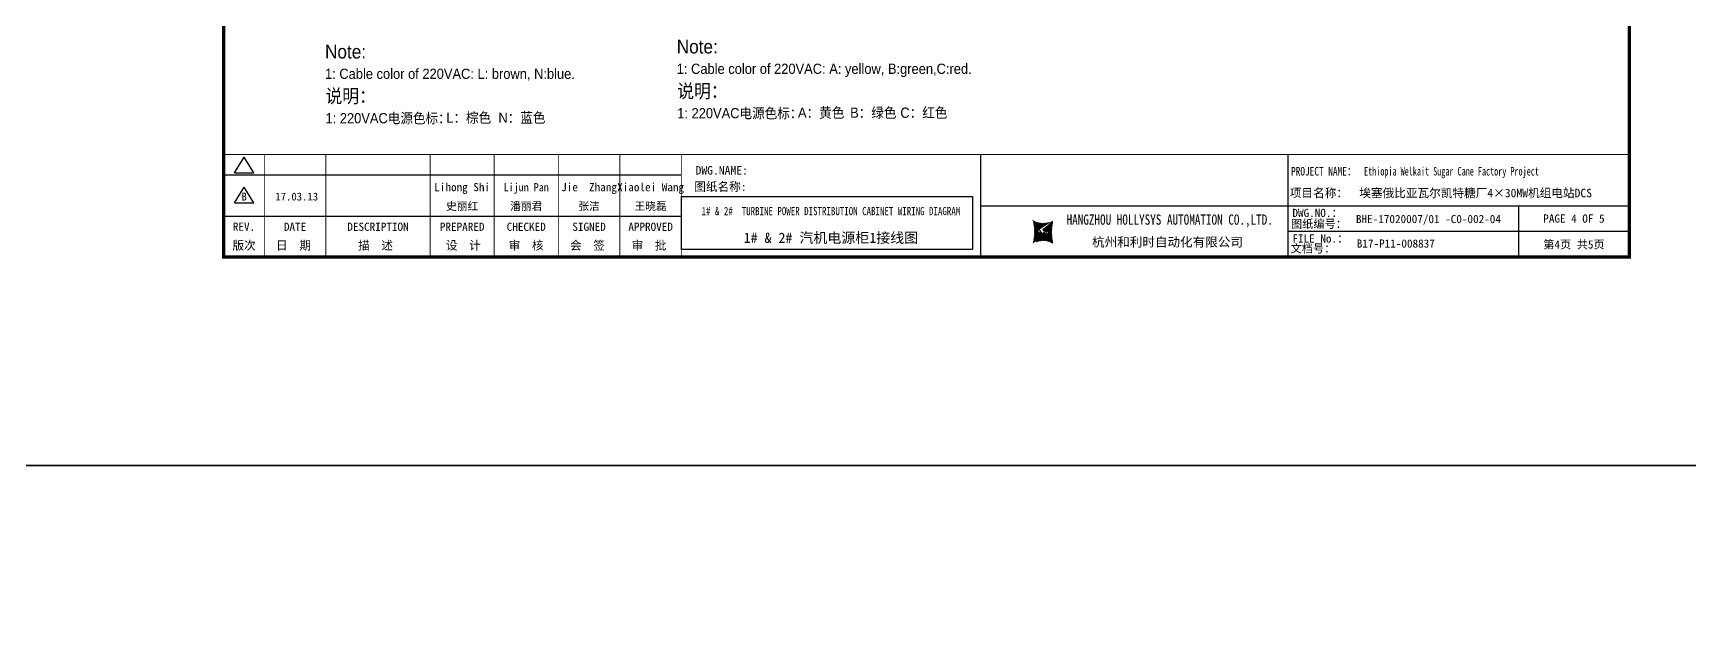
# Model space of a CAD drawing. Extents: x 79822 to 122366, y -56021 to -28815.
# Drawn here: x 105891 to 110739, y -42343 to -40638 of the extents above; entities that cross this region are included whole.
import ezdxf
from ezdxf.enums import TextEntityAlignment as Align
from ezdxf.lldxf.tags import DXFTag

# ---------------------------------------------------------------- set-up
doc = ezdxf.new("R2010")
doc.units = 0
doc.header["$LTSCALE"] = 100
doc.header["$MEASUREMENT"] = 0
doc.layers.add('t', color=1, linetype='Continuous')
doc.layers.add('标准图框及表格', color=7, linetype='Continuous')
doc.styles.add('HZ', font='arial.ttf', dxfattribs={"width": 0.7})
doc.styles.get("Standard").update_dxf_attribs({"font": ''})
doc.styles.get('Standard').set_extended_font_data('SimSun')
tags = doc.linetypes.add('CENTER', pattern=[2, 1.25, -0.25, 0.25, -0.25]).pattern_tags.tags
tags[10:11] = [DXFTag(74, 4), DXFTag(75, 0), DXFTag(340, '0'), DXFTag(46, 1.0), DXFTag(50, 0.0), DXFTag(44, 0.0), DXFTag(45, 0.0)]
tags[8:9] = [DXFTag(74, 4), DXFTag(75, 0), DXFTag(340, '0'), DXFTag(46, 1.0), DXFTag(50, 0.0), DXFTag(44, 0.0), DXFTag(45, 0.0)]
tags[6:7] = [DXFTag(74, 4), DXFTag(75, 0), DXFTag(340, '0'), DXFTag(46, 1.0), DXFTag(50, 0.0), DXFTag(44, 0.0), DXFTag(45, 0.0)]
tags[4:5] = [DXFTag(74, 4), DXFTag(75, 0), DXFTag(340, '0'), DXFTag(46, 1.0), DXFTag(50, 0.0), DXFTag(44, 0.0), DXFTag(45, 0.0)]
pattern_1 = [(45, (0, 0), (-0.736262898216564, 0.7362628982165641), [])]

# ---------------------------------------------------------------- blocks, each defined once
blk = doc.blocks.new('图框')
at = {"layer": '标准图框及表格'}
h = blk.add_hatch(dxfattribs=at)
h.set_pattern_fill('ANSI31', color=5, scale=8.329863809039892, style=0)
h.set_pattern_definition(pattern_1)
edge = h.paths.add_edge_path()
edge.add_arc((2399.257256036391, -2998.153851416566), 55.18534773488954, 238.1092081981581, 291.6531626184834)
edge.add_line((2419.619937407027, -3049.445018414634), (2388.525499730735, -3070.242821799802))
edge.add_arc((2238.907377712399, -3078.328790578547), 135.3602868968974, 346.3915348661821, 374.2500326978034)
edge.add_line((2370.467593623529, -3110.177132109857), (2397.50623789792, -3087.85242802291))
edge.add_line((2391.339199201146, -3080.281448750429), (2396.143986595598, -3080.898839897796))
edge.add_spline(control_points=[(2397.470018868538, -3087.887634953957), (2398.35948137939, -3087.023080631327), (2399.970992452319, -3085.456697735681), (2399.869182150054, -3081.252294174519), (2397.426500162081, -3081.012803431273), (2396.121921064187, -3080.884897048199)], knot_values=[0, 0, 0, 0, 6.844331067525468, 12.40042740766005, 18.76924275352248, 18.76924275352248, 18.76924275352248, 18.76924275352248], weights=[1, 1, 1, 1, 1, 1], degree=3, periodic=0)
edge.add_spline(control_points=[(2388.515363058686, -3070.265433304907), (2387.789374929038, -3070.86905758363), (2386.478198365832, -3071.959237952229), (2385.544096281083, -3073.38263759949), (2385.127199159644, -3074.017912079413)], knot_values=[0, 0, 0, 0, 5.253673658024614, 9.488438564008057, 9.488438564008057, 9.488438564008057, 9.488438564008057], weights=[1, 1, 1, 1, 1], degree=3, periodic=0)
edge.add_spline(control_points=[(2386.272665588534, -3072.281716856574), (2385.721471206634, -3072.905523096015), (2384.632427465753, -3074.386714445929), (2384.912828655535, -3077.72895088909), (2387.858851342782, -3079.895552619193), (2390.185443934519, -3080.145534927004), (2391.314573401905, -3080.266855002868)], knot_values=[10.66597461496156, 10.66597461496156, 10.66597461496156, 10.66597461496156, 18.97770399508879, 28.89455822145742, 41.119553648298, 52.64692538081317, 52.64692538081317, 52.64692538081317, 52.64692538081317], weights=[1, 1, 1, 1, 1, 1, 1], degree=3, periodic=0)
h = blk.add_hatch(dxfattribs=at)
h.set_pattern_fill('ANSI31', color=3, scale=8.329863809039892, style=0)
h.set_pattern_definition(pattern_1)
edge = h.paths.add_edge_path()
edge.add_line((2402.469732125144, -3075.776359090531), (2407.706041465404, -3076.440586092609))
edge.add_spline(control_points=[(2401.044493204623, -3068.769946203269), (2400.155030693568, -3069.634500525768), (2398.543519620813, -3071.200883421574), (2398.645329922932, -3075.40528698259), (2401.088011911052, -3075.644777725895), (2402.392591008975, -3075.772684108895)], knot_values=[0, 0, 0, 0, 6.844331067526932, 12.40042740766158, 18.76924275352342, 18.76924275352342, 18.76924275352342, 18.76924275352342], weights=[1, 1, 1, 1, 1, 1], degree=3, periodic=0)
edge.add_line((2428.046918449632, -3046.480449047325), (2401.008274175249, -3068.805153134272))
edge.add_spline(control_points=[(2412.625169549749, -3083.918607966574), (2413.015644598316, -3083.422785431954), (2413.86377905187, -3082.052674005965), (2413.601683417044, -3078.928630268005), (2410.655660730175, -3076.762028538062), (2408.329068138031, -3076.512046230251), (2407.199938671052, -3076.390726154226)], knot_values=[12.65408913243743, 12.65408913243743, 12.65408913243743, 12.65408913243743, 18.97770399508879, 28.89455822145742, 41.119553648298, 52.64692538081317, 52.64692538081317, 52.64692538081317, 52.64692538081317], weights=[1, 1, 1, 1, 1, 1, 1], degree=3, periodic=0)
edge.add_line((2411.626283690712, -3084.975693399283), (2412.781242849298, -3083.732051979769))
edge.add_line((2410.021343801694, -3086.399138189481), (2411.626283690712, -3084.975693399414))
edge.add_line((2378.894574665755, -3107.212562742519), (2409.989012342048, -3086.414759357351))
edge.add_arc((2399.257256036391, -3158.503729740543), 55.18534773488965, 58.10920819815809, 111.6531626184834)
edge.add_arc((2559.607134360383, -3078.328790578547), 135.360286896897, 166.3915348661823, 194.2500326978024)
at = {"color": 7}
for p, q in [((2215.642035047145, -2851.581424744189), (2215.642035047145, -3151.581424744189)), ((3115.642035047145, -2851.581424744189), (3115.642035047145, -3151.581424744189)), ((0, -2911.581424744189), (1340.158172602998, -2911.581424744189)), ((2215.642035047145, -3001.581424744189), (3115.642035047145, -3001.581424744189)), ((3115.642035047145, -3001.581424744189), (4115.642035047145, -3001.581424744189)), ((3791.785572043125, -3001.581424744189), (3791.785572043125, -3151.581424744189)), ((0, -3031.581424744189), (1340.158172602998, -3031.581424744189)), ((4115.642035047145, -3076.581424744189), (3115.642035047145, -3076.581424744189))]:
    blk.add_line(p, q, dxfattribs=at)
at = {"color": 7, "const_width": 3}
blk.add_lwpolyline([(4115.642035047145, -2851.581424744189), (0, -2851.581424744189)], dxfattribs=at)
at = {"layer": 't', "color": 7}
for p, q in [((31.94938321653171, -2904.992613363662), (59.89920926059131, -2859.122325316828)), ((87.8490353046218, -2904.992613363662), (59.89920926059131, -2859.122325316828)), ((31.94938321653171, -2904.992613363662), (87.8490353046218, -2904.992613363662)), ((31.94938321653171, -2992.977239491032), (59.89920926059131, -2947.106951444141)), ((87.8490353046218, -2992.977239491032), (59.89920926059131, -2947.106951444141)), ((31.94938321653171, -2992.977239491032), (87.8490353046218, -2992.977239491032))]:
    blk.add_line(p, q, dxfattribs=at)
at = {"layer": 't', "color": 7, "const_width": 9.61519705431492}
blk.add_lwpolyline([(4115.642035047145, -3151.581424744189), (4115.642035047145, 0), (0, 0), (0, -3151.581424744189)], close=True, dxfattribs=at)
at = {"layer": 't', "color": 7, "const_width": 2.40379926357873}
for points in [[(118.7653193609731, -2852.783324375967), (118.7653193609731, -3151.581424744189)], [(299.0502641293569, -2852.783324375967), (299.0502641293569, -3151.581424744189)], [(604.3883150879992, -2852.783324375967), (604.3883150879992, -3156.41304604568)], [(791.9882990770857, -2852.783324375967), (791.9882990770857, -3156.41304604568)], [(979.588283066143, -2852.783324375967), (979.588283066143, -3156.41304604568)], [(1159.873227834585, -2852.783324375967), (1159.873227834585, -3156.41304604568)], [(1340.158172602998, -2852.783324375967), (1340.158172602998, -3156.41304604568)]]:
    blk.add_lwpolyline(points, dxfattribs=at)
at = {"color": 7, "linetype": 'CENTER'}
for s, height, p in [('图纸编号：', 24, (3125.2212882557, -3066.664538382978)), ('杭州和利时自动化有限公司', 27, (2542.549152440595, -3121.114498389041)), ('文档号：', 24, (3124.032392707933, -3138.728717091954))]:
    blk.add_text(s, height=height, dxfattribs=at).set_placement(p)
at = {"color": 7, "flags": 8}
for tag, p, height in [('DWG.NAME:', (1381.636459220965, -2910.37952511241), 25), ('PROJECTNAME:', (3125.480185663539, -2912.807924402037), 24), ('PROJECTNAME：', (3339.10867075545, -2913.108539231762), 25), ('DWG.NO.:', (3128.186172261583, -3030.402470643486), 24), ('图纸编号', (3315.362718925957, -3052.404678158069), 24), ('FILENO.:', (3128.672545599984, -3106.104124450346), 24), ('文档号', (3317.726365529132, -3124.132485953713), 24)]:
    blk.add_attdef(tag, p, '', height=height, dxfattribs=at)
for tag, height, p in [('RENLIU', 24, (698.1883070825425, -2950.380597809435)), ('SHUFENWANG', 24, (885.7882910716289, -2950.380597809435)), ('FANGHOU', 24, (1069.730755450379, -2950.380597809435)), ('DANDANLI', 24, (1250.015700218792, -2950.380597809435)), ('A', 23, (59.89920926059131, -2974.881554149018)), ('设计时间', 23, (213.8658221408186, -2974.881554149018)), ('刘仁', 23, (698.1883070825425, -3002.188376027443)), ('王姝芬', 23, (885.7882910716289, -3002.188376027443)), ('侯方', 23, (1069.730755450379, -3002.188376027443)), ('李丹丹', 23, (1250.015700218792, -3002.188376027443)), ('#10STATIONONTROLCABINETCOVER', 30, (1777.900103825072, -3017.182374560078)), ('REV.', 24, (59.38265968048654, -3063.048954873535)), ('DATE', 24, (208.907791745165, -3063.048954873535)), ('DESCRIPTION', 24, (451.7192896086781, -3063.048954873535)), ('PREPARED', 24, (698.1883070825425, -3063.048954873535)), ('CHECKED', 24, (885.7882910716144, -3063.048954873535)), ('SIGNED', 24, (1069.730755450364, -3063.048954873535)), ('APPROVED', 24, (1250.015700218792, -3063.048954873535)), ('PAGEXOFX', 24, (3953.713803545135, -3039.081424744189)), ('图纸名称', 30, (1777.900103825072, -3094.695064044037)), ('第几页共几页', 24, (3953.713803545135, -3114.081424744189))]:
    blk.add_attdef(tag, text='', height=height, dxfattribs=at).set_placement(p, align=Align.MIDDLE)
for tag, p in [('图纸名称:', (1377.81237181677, -2965.923337057193)), ('项目名称：', (3121.562334825969, -2984.305160940257)), ('项目名称：', (3325.036680579346, -2984.305160940257))]:
    blk.add_attdef(tag, text='', height=25, dxfattribs=at).set_placement(p, align=Align.BOTTOM_LEFT)
at = {"color": 7, "width": 0.8, "flags": 8}
blk.add_attdef('HANGZHOUHOLLYSYSAUTOMATIONCO.,LTD.', text='', height=24, dxfattribs=at).set_placement((2770.082304289484, -3045.714803244191), align=Align.MIDDLE)
at = {"layer": 't', "color": 7}
for s, p in [('版次', (59.89920926059131, -3117.600441270843)), ('日  期', (204.1999693705875, -3117.600441270843)), ('描  述', (444.4895954714448, -3117.600441270843)), ('设  计', (701.4970341851513, -3117.600441270843)), ('审  核', (885.5947788425256, -3117.600441270843)), ('会  签', (1065.022933075787, -3117.600441270843)), ('审  批', (1245.3078778442, -3117.600441270843))]:
    blk.add_text(s, height=25, dxfattribs=at).set_placement(p, align=Align.MIDDLE_CENTER)
at = {"layer": '标准图框及表格', "color": 5, "style": 'HZ'}
for s, p in [('pgqh', (2373.884875617339, -3059.677228196226)), ('hollilas', (2374.051901626051, -3085.968484618272))]:
    blk.add_text(s, height=5.205656721233694, dxfattribs=at).set_placement(p)
at = {"layer": '标准图框及表格', "color": 3, "style": 'HZ'}
for s, height, p in [('auto', 8.676094535389492, (2400.907127263781, -3074.200036411981)), ('hollysys', 4.338047267694746, (2402.5381050141, -3099.731461394062))]:
    blk.add_text(s, height=height, dxfattribs=at).set_placement(p)

msp = doc.modelspace()

# ---------------------------------------------------------------- linework, layer by layer
at = {"color": 1}
for points in [[(79822.04042432853, -37406.2213611232), (122365.9058342829, -37406.2213611232), (122365.9058342829, -41902.71170878626), (79822.04042432853, -41902.71170878626)], [(107789.4078680878, -41115.77793627151), (108641.9249480868, -41115.77793627151), (108641.9249480868, -41270.73222866069), (107789.4078680878, -41270.73222866069)], [(80424.02288337171, -41902.71170878626), (120415.6888531589, -41902.71170878626), (120415.6888531589, -46484.74540639428), (80424.02288337171, -46484.74540639428)]]:
    msp.add_lwpolyline(points, close=True, dxfattribs=at)

# ---------------------------------------------------------------- block references
ref = msp.add_blockref('图框', (106449.2496954848, -38141.47210821904), dxfattribs=at)
ref.add_attrib('第几页共几页', '第4页 共5页', dxfattribs={"color": 7, "height": 24, "flags": 8}).set_placement((110402.9634990299, -41255.55353296323), align=Align.MIDDLE)
ref.add_attrib('图纸编号', 'BHE-17020007/01 -C0-002-04', (109764.6124144107, -41193.87678637711), dxfattribs={"color": 7, "height": 24, "flags": 8})
ref.add_attrib('文档号', 'B17-P11-008837', (109766.9760610139, -41265.60459417275), dxfattribs={"color": 7, "height": 24, "flags": 8})
ref.add_attrib('图纸名称', '1# & 2# 汽机电源柜1接线图', dxfattribs={"color": 7, "height": 30, "flags": 8}).set_placement((108227.1497993098, -41236.16717226308), align=Align.MIDDLE)
ref.add_attrib('刘仁', '史丽红', dxfattribs={"color": 7, "height": 23, "flags": 8}).set_placement((107147.4380025673, -41143.66048424648), align=Align.MIDDLE)
ref.add_attrib('王姝芬', '潘丽君', dxfattribs={"color": 7, "height": 23, "flags": 8}).set_placement((107335.0379865564, -41143.66048424648), align=Align.MIDDLE)
ref.add_attrib('侯方', '张洁', dxfattribs={"color": 7, "height": 23, "flags": 8}).set_placement((107518.9804509351, -41143.66048424648), align=Align.MIDDLE)
ref.add_attrib('李丹丹', '王晓磊', dxfattribs={"color": 7, "height": 23, "flags": 8}).set_placement((107699.2653957036, -41143.66048424648), align=Align.MIDDLE)
ref.add_attrib('设计时间', '17.03.13', dxfattribs={"color": 7, "height": 23, "flags": 8}).set_placement((106663.1155176256, -41116.35366236806), align=Align.MIDDLE)
ref.add_attrib('A', 'B', dxfattribs={"color": 7, "height": 23, "flags": 8}).set_placement((106509.1489047454, -41116.35366236806), align=Align.MIDDLE)
ref.add_attrib('REV.', 'REV.', dxfattribs={"color": 7, "height": 24, "flags": 8}).set_placement((106508.6323551653, -41204.52106309257), align=Align.MIDDLE)
ref.add_attrib('DATE', 'DATE', dxfattribs={"color": 7, "height": 24, "flags": 8}).set_placement((106658.1574872299, -41204.52106309257), align=Align.MIDDLE)
ref.add_attrib('DESCRIBE', 'DESCRIPTION', dxfattribs={"color": 7, "height": 24, "flags": 8}).set_placement((106900.9689850934, -41204.52106309257), align=Align.MIDDLE)
ref.add_attrib('PREPARE', 'PREPARED', dxfattribs={"color": 7, "height": 24, "flags": 8}).set_placement((107147.4380025673, -41204.52106309257), align=Align.MIDDLE)
ref.add_attrib('VERIFY', 'CHECKED', dxfattribs={"color": 7, "height": 24, "flags": 8}).set_placement((107335.0379865564, -41204.52106309257), align=Align.MIDDLE)
ref.add_attrib('SIGN', 'SIGNED', dxfattribs={"color": 7, "height": 24, "flags": 8}).set_placement((107518.9804509351, -41204.52106309257), align=Align.MIDDLE)
ref.add_attrib('APPROVER', 'APPROVED', dxfattribs={"color": 7, "height": 24, "flags": 8}).set_placement((107699.2653957036, -41204.52106309257), align=Align.MIDDLE)
ref.add_attrib('RENLIU', 'Lihong Shi', dxfattribs={"color": 7, "height": 24, "flags": 8}).set_placement((107147.4380025673, -41091.85270602848), align=Align.MIDDLE)
ref.add_attrib('SHUFENWANG', 'Lijun Pan', dxfattribs={"color": 7, "height": 24, "width": 0.9, "flags": 8}).set_placement((107335.0379865564, -41091.85270602848), align=Align.MIDDLE)
ref.add_attrib('FANGHOU', 'Jie  Zhang', dxfattribs={"color": 7, "height": 24, "flags": 8}).set_placement((107518.9804509351, -41091.85270602848), align=Align.MIDDLE)
ref.add_attrib('DANDANLI', 'Xiaolei Wang', dxfattribs={"color": 7, "height": 24, "flags": 8}).set_placement((107699.2653957036, -41091.85270602848), align=Align.MIDDLE)
ref.add_attrib('DWG.NAME:', 'DWG.NAME:', (107830.8861547057, -41051.85163333145), dxfattribs={"color": 7, "height": 25, "flags": 8})
ref.add_attrib('#10STATIONONTROLCABINETCOVER', '1# & 2#  TURBINE POWER DISTRIBUTION CABINET WIRING DIAGRAM', dxfattribs={"color": 7, "height": 24, "width": 0.8, "flags": 8}).set_placement((108227.1497993098, -41158.65448277911), align=Align.MIDDLE)
ref.add_attrib('图纸名称:', '图纸名称:', dxfattribs={"color": 7, "height": 25, "flags": 8}).set_placement((107827.0620673015, -41107.39544527623), align=Align.BOTTOM_LEFT)
ref.add_attrib('HANGZHOUHOLLYSYSAUTOMATIONCO.,LTD', 'HANGZHOU HOLLYSYS AUTOMATION CO.,LTD.', dxfattribs={"color": 7, "height": 30, "width": 0.8, "flags": 8}).set_placement((109219.3319997742, -41187.18691146323), align=Align.MIDDLE)
ref.add_attrib('PROJECTNAME：', 'PROJECT NAME：', (109574.6361177149, -41054.5806474508), dxfattribs={"color": 7, "height": 25, "width": 0.8, "flags": 8})
ref.add_attrib('项目名称：', '项目名称：', dxfattribs={"color": 7, "height": 25, "flags": 8}).set_placement((109570.8120303107, -41125.7772691593), align=Align.BOTTOM_LEFT)
ref.add_attrib('PROJECTNAME：', 'Ethiopia Welkait Sugar Cane Factory Project', (109788.3583662402, -41054.5806474508), dxfattribs={"color": 7, "height": 25, "width": 0.7, "flags": 8})
ref.add_attrib('项目名称：', '埃塞俄比亚瓦尔凯特糖厂4×30MW机组电站DCS', dxfattribs={"color": 7, "height": 25, "flags": 8}).set_placement((109774.2863760641, -41125.7772691593), align=Align.BOTTOM_LEFT)
ref.add_attrib('PAGEXOFX', 'PAGE 4 OF 5', dxfattribs={"color": 7, "height": 24, "flags": 8}).set_placement((110402.9634990299, -41180.55353296323), align=Align.MIDDLE)
ref.add_attrib('DWG.NO.：', 'DWG.NO.：', (109578.6247441047, -41176.06065451856), dxfattribs={"color": 7, "height": 24, "flags": 8})
ref.add_attrib('FILENO.：', 'FILE No.：', (109578.6247441047, -41251.06065451856), dxfattribs={"color": 7, "height": 24, "flags": 8})

# ---------------------------------------------------------------- texts
at = {"color": 3, "style": 'HZ', "width": 0.9}
for s, height, p in [('Note:', 40, (106745.8632920763, -40712.25924395057)), ('Note:', 40, (107775.7225222312, -40697.64713156568)), ('1: Cable color of 220VAC: A: yellow, B:green,C:red.', 30, (107775.7225222312, -40757.39256785311)), ('1: Cable color of 220VAC: L: brown, N:blue.', 30, (106745.8632920763, -40772.00468023799)), ('说明：', 40, (106747.2807406582, -40842.14340812661)), ('说明：', 40, (106747.2807406582, -40842.14340812661)), ('说明：', 40, (107777.1399708131, -40827.53129574172)), ('说明：', 40, (107777.1399708131, -40827.53129574172)), ('1: 220VAC电源色标：', 30, (106747.2807406582, -40901.88884441403)), ('L：棕色', 30, (107100.937073512, -40900.45722205527)), ('N：蓝色', 30, (107253.5545423999, -40900.45738460615)), ('1: 220VAC电源色标：', 30, (107777.1399708131, -40887.27673202915)), ('A：黄色', 30, (108130.796303667, -40885.84510967038)), ('B：绿色', 30, (108283.4137725548, -40885.84527222127)), ('C：红色', 30, (108430.5519612844, -40885.84527222127))]:
    msp.add_text(s, height=height, dxfattribs=at).set_placement(p)

doc.saveas('drawing.dxf')
